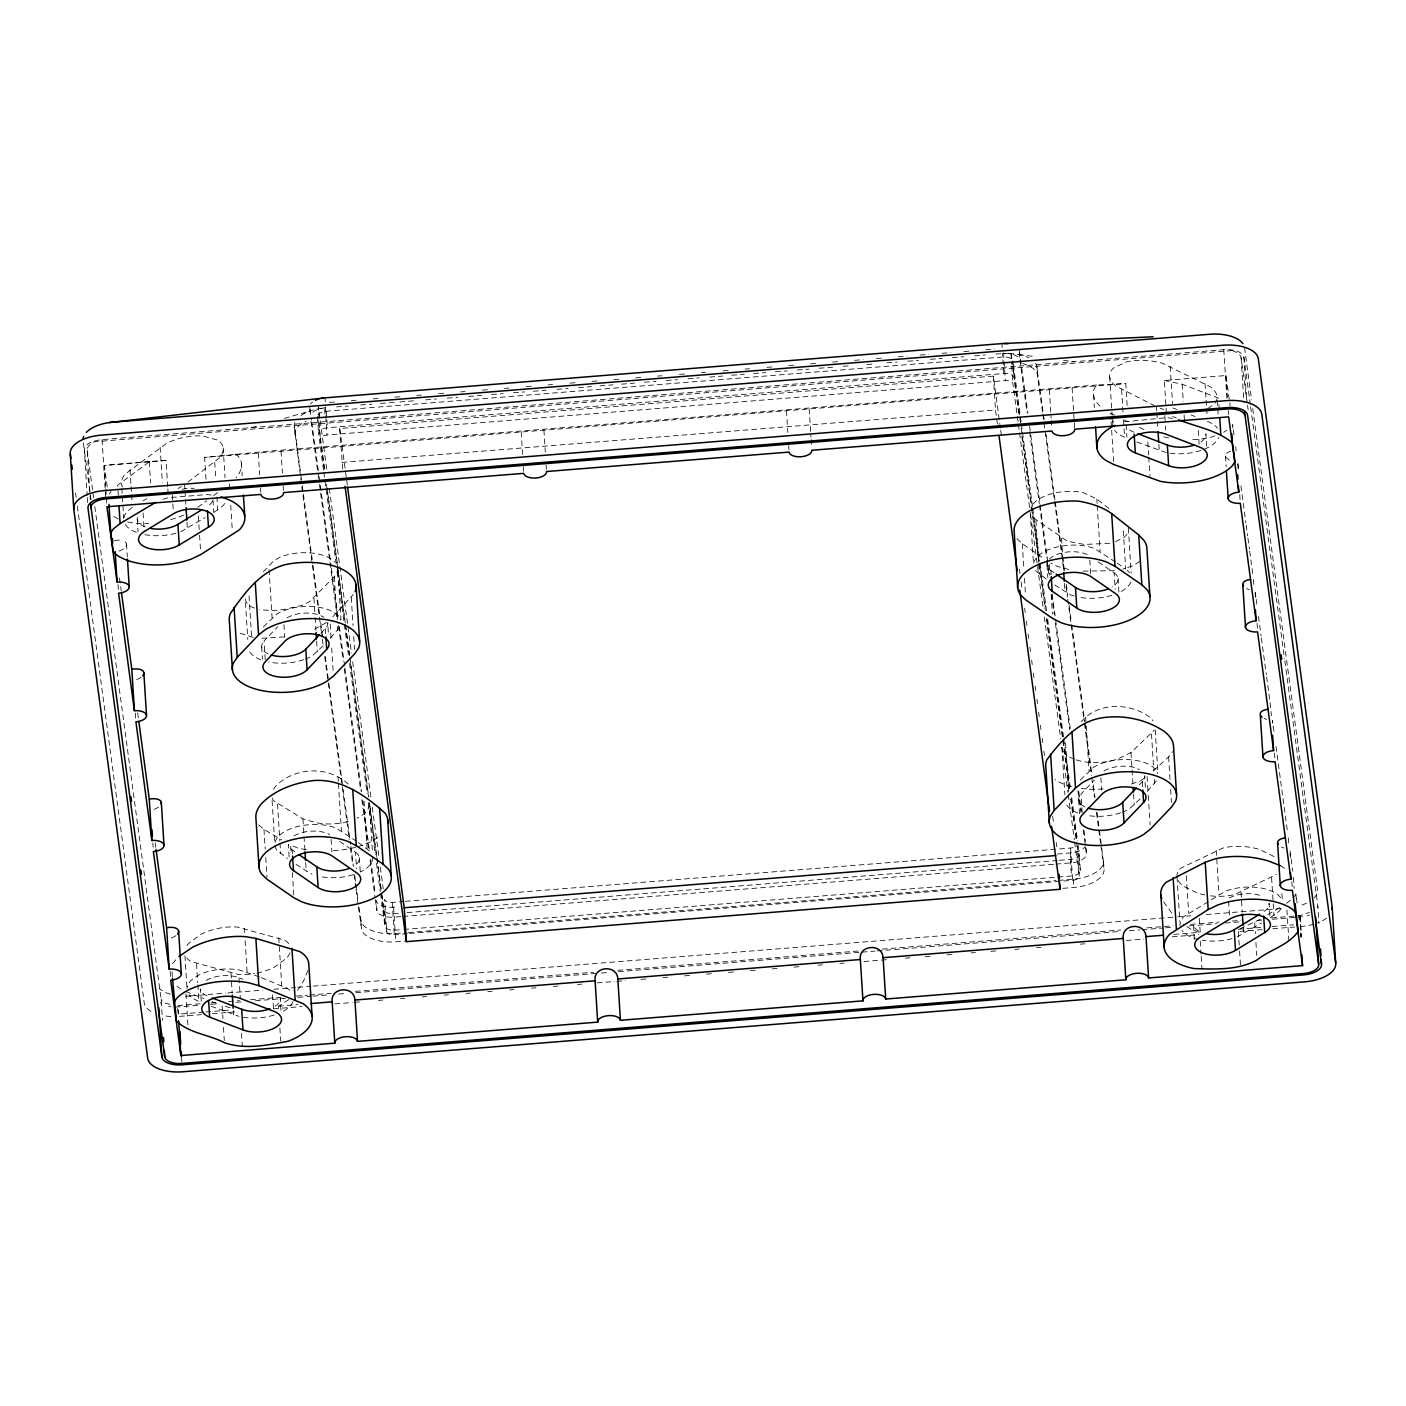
<?xml version="1.0" encoding="UTF-8"?>
<svg xmlns="http://www.w3.org/2000/svg" width="1406" height="1406" viewBox="0 0 1406 1406"><rect width="100%" height="100%" fill="white"/><g stroke="black" fill="none" stroke-linecap="round" stroke-linejoin="round"><path stroke-width="0.75" stroke-dasharray="5 3.75" d="M337.704 567.901L337.089 572.646L334.294 576.829L309.109 601.926L301.921 605.371L283.959 609.466L274.486 610.731L259.548 609.712M109.281 494.156L111.039 491.256M172.516 963.672L177.367 957.925M307.861 970.492L303.573 980.878L297.176 991.125M332.765 616.847L353.205 594.58M330.41 638.183L340.463 626.373M1147.349 791.297L1156.488 780.892M1293.221 898.082L1295.875 894.093L1297.334 904.884M1127.137 405.438L1125.767 383.557L1096.821 385.016L1094.466 388.179A53.569 25.853 5.1 0 0 1102.568 408.338M1153.236 770.91L1168.614 756.955L1172.516 751.683M1076.152 759.855A36.732 18.032 -3.6 0 0 1118.86 758.502L1130.969 752.544L1154.308 730.171M263.414 571.75L273.59 560.924L280.743 556.794A36.732 18.032 -3.6 0 1 334.681 561.961M263.379 626.918L276.929 614A36.732 18.032 -3.6 0 1 314.751 606.759A36.732 18.032 -3.6 0 1 340.744 620.099M265.224 659.625L264.047 641.013L277.615 626.812M320.849 633.368L325.366 628.64A23.304 11.441 -3.6 0 0 327.721 622.717L328.494 635.125M305.295 659.115A36.732 18.032 -3.6 0 0 312.501 655.671L323.134 645.793M1081.302 721.735C1097.647 702.069 1128.948 702.613 1148.79 716.462A36.433 17.575 5.3 0 1 1153.061 720.909M1080.318 780.031L1093.868 767.114A36.732 18.032 -3.6 0 1 1131.689 759.873A36.732 18.032 -3.6 0 1 1157.683 773.212M1082.163 812.738L1081.003 794.126L1094.553 779.943M1139.299 784.917L1142.305 781.771A23.304 11.441 -3.6 0 0 1144.66 775.831L1145.433 788.239M1122.234 812.229A36.732 18.032 -3.6 0 0 1129.44 808.784L1140.073 798.907M288.757 999.631L278.511 1006.151L278.792 1010.527M187.965 482.117L219.512 457.811A36.451 17.874 -12.5 0 0 217.104 439.92L202.921 436.036A37.347 18.313 -12.5 0 0 166.611 443.312L125.222 474.05A36.451 17.874 -12.5 0 0 122.533 486.986M132.392 507.39L127.559 511.186A36.732 18.032 -3.6 0 0 123.798 518.955M214.151 512.171L222.552 506.195A36.732 18.032 -3.6 0 0 224.872 503.155M326.579 622.454L312.642 630.169M1280.62 897.713A36.732 18.032 -3.6 0 0 1225.522 891.158L1183.817 916.571A36.732 18.032 -3.6 0 0 1180.109 925.921M1286.525 903.337L1291.552 899.383M1270.391 917.556L1278.792 911.598A36.732 18.032 -3.6 0 0 1281.868 906.993M167.718 486.722L166.066 460.465L149.757 461.484L117.682 485.158L118.491 497.952M197.807 507.285L206.594 500.782M213.607 495.597L218.861 491.696M1223.677 432.292L1226.823 430.236M1139.791 561.328L1133.482 565.44L1122.832 569.219M1207.877 408.425L1213.237 404.946A36.451 17.575 5.3 0 0 1210.83 387.054L1162.903 363.469A37.347 18.014 5.3 0 0 1126.03 362.045L1113.429 368.091A36.451 17.575 5.3 0 0 1115.837 385.982L1154.554 405.754M1210.513 895.833A37.347 18.014 5.3 0 0 1234.415 894.585L1276.455 874.462M143.113 500.87L146.681 498.691M178.123 488.55L181.374 486.581M180.847 531.626L205.223 517.619M1240.074 928.698L1260.303 919.313M1267.79 914.744L1280.901 906.765M1237.087 937.029L1261.481 923.004M1274.047 856.57L1259.671 849.488A37.347 18.014 5.3 0 0 1222.816 848.082L1180.759 868.187A36.451 17.575 5.3 0 0 1183.167 886.096L1197.543 893.162A37.347 18.014 5.3 0 0 1204.801 894.954M1214.995 435.842L1211.445 437.108A54.869 26.486 5.1 0 1 1190.864 439.691M1131.443 784.038L1140.336 780.892L1147.085 776.481L1148.14 793.353M1115.626 541.591L1124.607 536.828A36.433 17.575 5.3 0 0 1127.717 532.646M1307.299 915.745L1309.461 915.025M162.85 499.288L168.404 497.671L206.963 494.578L214.784 495.51M1124.396 421.835L1166.664 417.67L1172.534 418.373M251.621 427.617L259.811 425.297M284.399 418.338L309.004 411.378M205.997 479.27L204.626 457.372L1125.767 383.557M1114.343 570.66L1082.11 571.152M1109.844 543.226L1084.325 544.474L1067.295 541.169L1032.127 516.933M1096.821 385.016L268.493 451.185L204.626 457.372M1271.534 917.907L1299.952 915.64L1307.844 912.969A16.116 7.768 5.3 0 0 1309.496 912.476M284.293 636.936L259.108 638.447M325.647 407.758L323.731 407.986A16.661 8.172 -3.6 0 0 310.673 415.034M1250.321 404.805L1243.958 357.458C1241.147 349.707 1230.725 349.479 1223.765 349.707L102.058 439.603C95.485 440.412 85.045 442.292 84.36 450.395L87.19 495.404M1057.417 854.022L1072.444 852.757A16.661 8.172 -3.6 0 0 1084.94 846.764M1055.853 864.11L1073.059 862.669A16.661 8.172 -3.6 0 0 1086.416 854.532L1085.784 843.67M1058.226 880.437L1076.838 878.82A33.34 16.362 -3.6 0 0 1103.552 862.546L1099.281 829.118M1062.883 888.364L1077.365 887.098A33.34 16.362 -3.6 0 0 1104.062 870.824L1103.552 860.788M1272.377 919.26L1302.606 916.747M149.757 461.484L104.343 465.421L105.714 487.179M329.338 402.415L335.911 401.888M351.236 400.657L357.792 400.13M373.117 398.9L379.673 398.373M394.998 397.16L401.554 396.633M416.879 395.402L421.255 395.051M438.76 393.645L445.315 393.118M460.641 391.887L465.017 391.536M482.522 390.13L489.077 389.62M504.403 388.39L508.779 388.038M526.283 386.632L532.839 386.105M548.164 384.875L552.54 384.523M570.045 383.117L576.601 382.59M591.926 381.377L598.481 380.85M613.807 379.62L620.362 379.093M635.688 377.863L642.243 377.335M657.569 376.105L661.945 375.754M679.45 374.348L686.023 373.838M701.33 372.608L705.707 372.256M723.211 370.85L729.784 370.323M745.092 369.093L749.468 368.741M766.973 367.335L773.546 366.808M788.854 365.595L795.427 365.068M810.735 363.838L817.308 363.31M832.616 362.08L839.189 361.553M854.496 360.323L863.249 359.62M876.377 358.565L882.95 358.038M898.258 356.825L907.011 356.122M920.139 355.068L928.891 354.365M942.02 353.31L950.772 352.607M963.901 351.553L972.671 350.85M985.799 349.813L994.552 349.11M336.579 406.879L348.213 406.07M360.586 404.963L371.887 404.172M380.499 403.469L397.722 402.098M399.866 401.923L414.928 400.71M425.702 399.849L436.458 398.988M447.213 398.126L457.987 397.265M468.743 396.404L481.66 395.367M491.608 394.471L503.19 393.645M513.436 392.713L524.702 391.923M533.313 391.237L546.231 390.2M556.987 389.339L568.024 388.337M578.516 387.599L591.434 386.58M600.028 385.877L612.946 384.84M621.557 384.154L634.475 383.117M644.458 382.221L656.004 381.395M666.286 380.464L677.516 379.673M688.114 378.706L699.046 377.845M709.802 377.089L722.719 376.052M731.788 375.209L744.249 374.33M753.634 373.469L765.76 372.608M775.462 371.711L787.29 370.868M797.29 369.971L808.819 369.145M819.136 368.214L832.493 367.247M843.161 366.281L851.878 365.595M866.922 364.488L875.534 363.803M886.817 362.783L897.063 362.08M907.819 361.219L918.575 360.358M930.491 359.286L942.248 358.46M952.337 357.546L963.778 356.737M974.534 355.876L985.307 354.997M995.993 354.031L1004.499 353.416A16.661 8.172 -3.6 0 1 1019.157 358.249M317.984 414.788A9.508 4.675 -3.6 0 1 326.35 411.22L1002.794 357.001A9.508 4.675 -3.6 0 1 1012.408 359.708M323.521 470.079L318.547 433.153A9.508 4.675 -3.6 0 1 327.387 427.758L1003.831 373.539A9.508 4.675 -3.6 0 1 1013.919 377.423L1018.893 414.348M342.713 468.919L339.707 428.514L993.392 376.123L1000.404 428.162M324.417 469.112L320.357 439.059A7.135 3.497 -3.6 0 1 327 435.016L1005.325 380.639A7.135 3.497 -3.6 0 1 1012.9 383.557L1018.102 422.204M166.066 460.465L104.343 465.421L107.243 486.986M1166.382 413.294L1164.326 380.464L1226.05 375.525L1230.109 405.719M341.834 462.416L995.518 410.025L997.856 427.371M407.406 933.602L394.278 934.656A7.135 3.497 -3.6 0 1 386.703 931.739L384.682 899.506A7.135 3.497 -3.6 0 0 392.256 902.406L403.188 901.527M405.385 901.351L1070.581 848.046A7.135 3.497 -3.6 0 0 1075.467 846.623M400.798 916.607L392.309 917.239A16.661 8.172 -3.6 0 1 377.072 911.387L376.193 900.525L376.457 901.474A16.661 8.172 -3.6 0 0 391.676 907.309L397.986 906.87M398.39 913.302L394.014 913.654A9.508 4.675 -3.6 0 1 383.908 909.77L381.571 892.388M407.142 912.599L1057.312 860.49M1059.491 860.314L1070.441 859.435A9.508 4.675 -3.6 0 0 1079.281 854.04L1077.822 843.178M402.977 916.448L1053.674 864.286M380.569 893.724L384.945 926.308A9.508 4.675 -3.6 0 0 395.051 930.174L401.624 929.647M403.803 929.471L1071.477 875.973A9.508 4.675 -3.6 0 0 1080.335 870.578L1079.281 854.04M359.092 907.643L361.272 922.037A33.34 16.362 -3.6 0 0 391.729 933.742L406.07 932.705M408.232 932.53L1056.082 880.613M409.603 933.426L1072.602 880.297A7.135 3.497 -3.6 0 0 1079.246 876.237L1077.348 846.148M358.389 906.817L361.781 930.297A33.34 16.362 -3.6 0 0 392.256 942.002L404.577 941.124M190.566 995.94L225.593 993.128M227.79 992.952L262.817 990.14M273.748 989.279L295.647 987.522M297.826 987.346L310.972 986.291M313.151 986.116L1175.592 916.993M1177.789 916.817L1190.917 915.763M1206.243 914.533L1282.852 908.399M200.127 1003.779L178.263 1005.536L178.79 1014.113M211.058 1002.9L215.434 1002.548M228.545 1001.511L239.477 1000.633M250.409 999.754L281.024 997.293M296.332 996.063L307.264 995.202M309.461 995.026L331.324 993.269M355.366 991.335L593.701 972.231M617.761 970.316L860.454 950.86M882.335 949.103L1120.67 929.999M1146.909 927.907L1173.131 925.798M1190.636 924.392L1219.055 922.125M1232.183 921.071L1240.918 920.368M197.684 1005.378L175.961 1007.048M210.496 1004.359L219.037 1003.673M236.138 1002.302L242.535 1001.793M255.365 1000.756L285.277 998.365M298.09 997.329L310.919 996.309M313.046 996.133L328.002 994.938M338.688 994.077L347.229 993.392M355.788 992.706L599.343 973.198M601.487 973.022L610.028 972.337M618.587 971.651L860.015 952.301M862.142 952.126L874.971 951.106M877.098 950.931L1120.67 931.405M1129.229 930.719L1139.897 929.876M1142.041 929.7L1163.412 927.978M1165.539 927.819L1171.954 927.31M1189.054 925.939L1216.823 923.707M1225.364 923.021L1240.32 921.826M1257.421 920.455L1261.692 920.104M203.782 1012.144L178.246 1014.183L177.367 1007.715M205.909 1011.968L229.319 1010.088M278.511 1006.151L297.844 1004.605M1173.905 934.392L1199.669 932.336L1191.726 929.753L1183.167 924.217M1238.211 929.243L1261.621 927.362M1272.272 926.501L1293.555 924.797M179.546 1016.362L201.41 1014.605M212.341 1013.726L236.384 1011.793M273.555 1008.823L301.991 1006.538M334.786 1003.919L352.273 1002.513M354.47 1002.337L361.026 1001.81M378.513 1000.404L382.889 1000.053M400.376 998.664L404.752 998.313M422.239 996.907L426.616 996.555M444.103 995.149L448.479 994.798M465.984 993.409L470.342 993.058M487.847 991.652L492.223 991.3M509.71 989.894L514.086 989.543M531.573 988.137L535.95 987.785M553.437 986.397L557.813 986.045M577.497 984.464L581.856 984.112M597.163 982.882L614.668 981.476M616.847 981.318L625.6 980.615M640.908 979.384L647.463 978.857M662.771 977.627L669.326 977.1M684.634 975.869L691.19 975.36M706.497 974.13L713.053 973.602M728.361 972.372L734.916 971.845M750.224 970.615L756.78 970.087M772.087 968.875L778.66 968.347M793.968 967.117L800.524 966.59M818.011 965.184L822.387 964.832M839.874 963.426L844.25 963.092M863.934 961.511L887.977 959.577M905.482 958.171L909.84 957.82M925.148 956.607L931.703 956.08M947.011 954.85L953.584 954.322M971.071 952.917L975.448 952.565M990.755 951.352L997.311 950.825M1014.798 949.419L1019.174 949.068M1036.661 947.662L1041.038 947.31M1080.406 944.164L1084.764 943.813M1126.311 940.473L1143.816 939.085M1172.235 936.8L1198.474 934.691M1240.022 931.37L1261.885 929.612M1272.817 928.733L1294.68 926.993M1232.113 350.569L94.237 441.765A16.116 7.909 -12.5 0 0 87.19 450.166L90.3 499.464M1164.326 380.464L1182.182 384.225L1218.492 398.162M1018.647 354.505L1035.73 356.72M1063.516 360.323L1074.202 361.694M168.808 1006.45L171.093 1006.801M288.652 943.619A36.451 17.874 -12.5 0 0 284.434 940.034L237.175 927.064A37.347 18.313 -12.5 0 0 200.865 934.357L188.457 943.567A36.451 17.874 -12.5 0 0 185.399 948.611M186.647 957.873A36.451 17.874 -12.5 0 0 190.864 961.476L238.124 974.428A37.347 18.313 -12.5 0 0 254.714 973.532M127.682 522.013L135.433 523.331A54.869 26.925 -12.3 0 0 148.649 523.419M253.291 637.445L238.264 632.682M306.297 849.681L298.547 848.363L290.638 845.129L291.183 853.547M1136.839 442.011L1166.47 452.644A36.732 18.032 -3.6 0 0 1218.65 437.477M1068.788 569.571L1057.084 566.284L1050.721 563.015M259.337 976.871L239.881 970.14A36.732 18.032 -3.6 0 0 187.016 988.471M230.127 1007.75L222.113 1005.483L222.939 1018.629M211.164 1006.239L238.985 1016.362M1172.797 407.933L1176.875 409.498M1191.128 414.981L1195.205 416.545M1172.534 416.545L1176.453 418.039M261.375 977.645L287.492 988.418A36.732 18.032 -3.6 0 1 291.727 992.443M206.19 980.404A23.304 11.441 -3.6 0 1 239.02 977.768L242.939 979.279M185.785 991.546L203.94 998.524M212.025 1001.617L220.092 1004.71M1160.126 408.144L1163.764 409.568M254.451 608.095L251.305 606.812A36.433 17.874 -12.5 0 1 245.242 598.851L247.79 639.466M272.184 797.905A36.433 17.874 -12.5 0 0 273.695 800.752L302.94 818.907L316.561 822.791A36.732 18.032 -3.6 0 0 351.535 820.436M118.28 519.095L112.164 515.51M1114.431 415.174L1110.582 413.294L1110.986 419.691M1124.062 419.884L1127.911 421.765M1139.458 427.424L1145.222 430.254M1207.438 421.238L1213.167 424.173A36.732 18.032 -3.6 0 1 1217.403 428.197M1115.485 561.996L1094.378 548.481A36.732 18.032 -3.6 0 0 1053.99 547.795A36.732 18.032 -3.6 0 0 1033.621 566.143M1054.711 584.914L1070.687 594.896A36.732 18.032 -3.6 0 0 1074.483 596.162M348.284 784.126C328.231 765.426 294.381 766.868 275.488 786.446A36.433 17.874 -12.5 0 0 272.448 791.49M356.773 841.403L335.683 827.87A36.732 18.032 -3.6 0 0 296.736 826.798A36.732 18.032 -3.6 0 0 274.855 843.969M295.998 864.303L311.974 874.304M181.005 989.103L175.399 985.149M258.669 824.918L263.976 829.452L281.762 839.909M1280.304 865.621L1285.91 869.084M1108.842 508.48L1096.821 498.972L1083.042 492.504A36.732 18.032 -3.6 0 0 1030.879 507.671M1117.19 563.173L1125.714 569.043L1123.13 527.988M1098.35 561.978L1114.185 572.875L1115.222 589.413M1016.942 538.639L1022.285 543.7L1043.762 558.498M1047.4 562.066A23.304 11.441 -3.6 0 0 1050.88 570.502L1054.395 572.927M1035.501 570.678L1047.874 580.203M358.477 842.563L370.868 852.106M339.654 841.368L355.49 852.282L356.526 868.82M289.091 856.869L288.3 844.461A23.304 11.441 -3.6 0 0 292.184 849.892L295.699 852.317M274.926 845.533A36.732 18.032 -3.6 0 0 276.806 850.068L287.474 858.433M160.179 1002.601L161.409 1003.603M235.505 454.05L238.686 456.774A53.569 26.275 -12.3 0 1 236.032 477.794M1126.997 570.274L1129.563 572.699M1163.641 901.914L1172.85 914.445M1044.148 419.638L1036.573 365.156A33.34 16.362 -3.6 0 0 1035.449 363.135M1042.531 412.134L1037.083 373.416A33.34 16.362 -3.6 0 0 1022.935 363.662M1244.538 347.669L1251.568 399.884M1252.746 408.584L1317.492 889.436A32.707 16.046 -3.6 0 1 1314.206 897.784M1250.619 406.967L1284.522 658.746M1284.82 660.908L1317.844 906.237L1318.933 923.39M1232.113 350.569A16.116 7.768 5.3 0 1 1241.111 357.686L1247.245 403.241M1247.544 405.403L1248.124 409.744M1234.011 434.682L1232.658 424.577L1232.921 428.953M1235.646 446.792L1236.19 450.834M1238.563 468.479L1237.684 461.959L1238.088 468.479M1240.9 485.896L1244.134 509.833M1244.415 511.995L1245.892 522.874M1246.173 525.053L1247.649 535.932M1247.93 538.111L1249.407 548.99M1249.706 551.17L1252.922 575.107M1255.874 597.058L1254.996 590.573L1255.417 597.111M1256.173 599.202L1257.333 607.831M1258.493 616.461L1261.112 635.881M1261.393 638.043L1264.592 661.769M1264.873 663.931L1266.331 674.722M1266.63 676.866L1269.811 700.61M1270.11 702.754L1271.393 715.759M1273.941 731.243L1272.483 720.364L1272.887 726.884M1275.998 746.463L1279.214 770.4M1279.513 772.579L1282.729 796.517M1283.028 798.678L1286.244 822.615M1286.543 824.795L1287.421 831.315M1290.075 850.999L1290.884 857.062M1291.165 859.066L1292.782 871.193M1298.775 915.658L1299.355 919.981M1046.134 434.419L1054.939 499.851M1055.221 501.96L1062.338 554.737M1062.62 556.846L1064.606 571.609M1066.31 584.281L1067.734 594.826M1069.158 605.388L1071.425 622.278M1071.706 624.387L1084.782 721.471M1085.063 723.598L1091.9 774.249M1093.306 784.794L1095.01 797.466M1097.014 812.246L1099 827.009M1042.83 414.313L1043.709 420.833M1044.008 423.013L1054.254 499.165M1054.553 501.344L1063.92 570.959M1065.976 586.197L1067.435 597.075M1067.734 599.255L1070.95 623.192M1071.249 625.354L1084.149 721.102M1084.43 723.282L1091.46 775.497M1091.759 777.676L1094.395 797.255M1096.452 812.492L1100.547 842.95M1100.845 845.129L1104.062 869.049M1019.35 350.287L1027.839 413.311M1029.596 426.352L1039.842 502.417M1040.124 504.596L1049.491 574.158M1052.127 593.719L1055.344 617.621M1055.642 619.8L1070.282 728.466M1078.754 791.49L1081.39 811.069M1084.026 830.63L1085.485 841.491M1019.965 360.2L1026.995 412.362M1029.631 431.923L1039.298 503.647M1039.579 505.826L1046.609 557.989M1046.908 560.168L1049.245 577.55M1051.583 594.931L1054.219 614.492M1055.379 623.192L1069.72 729.696M1077.927 790.559L1080.845 812.281M1083.182 829.681L1086.416 853.583M1021.072 421.712L1012.882 360.885L1013.919 377.423M1021.371 423.891L1022.25 430.412M1022.531 432.573L1032.479 506.441M1032.777 508.62L1039.79 560.748M1040.089 562.927L1046.521 610.714M1047.698 619.413L1063.498 736.726M1063.78 738.906L1070.212 786.692M1071.688 797.554L1077.541 840.999M1011.16 353.451L1012.601 364.189M1012.9 366.333L1020.984 426.475M1021.283 428.619L1032.32 510.624M1032.619 512.803L1039.649 565.019M1039.93 567.198L1045.8 610.714M1046.978 619.413L1069.702 788.168M1071.144 798.907L1076.627 839.698M1021.828 436.071L1031.178 505.598M1031.477 507.777L1038.788 562.084M1039.087 564.245L1045.22 609.87M1046.398 618.57L1062.479 738.045M1062.778 740.224L1069.509 790.19M1070.669 798.889L1076.24 840.155M1076.521 842.335L1080.335 870.578M1018.401 424.348L1029.667 508.111M1030.545 514.578L1043.147 608.148M1044.307 616.847L1060.722 738.695M1074.307 759.187A36.732 18.032 -3.6 0 1 1061.899 747.394L1067.962 792.492M1068.244 794.636L1074.325 839.734M1074.606 841.878L1079.246 876.237M1000.685 430.341L1001.564 436.844M1019.385 569.114L1019.965 573.455M1021.125 582.137L1022.004 588.639M1024.64 608.148L1025.22 612.489M1026.398 621.171L1026.978 625.512M1028.138 634.176L1028.717 638.517M1029.895 647.182L1030.475 651.523M1031.653 660.205L1032.232 664.546M1033.392 673.21L1033.99 677.551M1035.15 686.216L1035.73 690.557M1036.907 699.239L1037.487 703.58M1038.647 712.244L1039.245 716.585M1040.405 725.25L1040.985 729.591M1042.162 738.273L1042.742 742.614M1043.902 751.279L1044.5 755.62M1052.672 816.341L1053.832 825.006M1056.17 842.352L1056.75 846.693M339.707 428.514L347.3 484.894M326.719 469.094L318.336 406.809L320.357 439.059M329.32 488.409L347.704 624.879M347.985 627.041L351.5 653.157M352.678 661.857L371.079 798.573M372.239 807.167L379.181 858.697M380.341 867.291L383.223 888.768M324.522 468.76L317.51 416.615L318.547 433.153M327.159 488.304L337.405 564.351M337.686 566.513L345.296 622.999M345.595 625.178L349.69 655.583M349.971 657.762L368.706 796.798M369.866 805.497L376.597 855.463M376.896 857.625L381.272 890.209M326.438 484.156L327.299 490.589M327.598 492.75L345.032 622.296M345.331 624.475L349.426 654.932M350.604 663.65L368.477 796.376M376.58 856.588L369.356 802.896L372.467 852.335M376.878 858.732L381.202 890.947M381.501 893.091L386.703 931.739M323.819 472.258L336.104 563.507M337.264 572.189L343.995 622.155M344.294 624.334L348.389 654.739M349.549 663.439L367.107 793.775M368.284 802.475L375.297 854.62M376.474 863.302L380.27 891.545M310.058 409.322L311.517 420.183M311.816 422.362L318.828 474.525M319.127 476.704L320.006 483.225M320.304 485.386L331.131 565.81M331.412 567.989L338.143 617.972M339.321 626.672L344.593 665.794M344.874 667.973L361.57 791.859M362.73 800.559L369.462 850.542M370.639 859.242L375.033 891.843M310.972 421.413L319.162 482.276M319.461 484.455L320.34 490.975M320.621 493.137L338.196 623.543M338.477 625.723L343.169 660.504M344.329 669.203L360.727 790.91M361.887 799.61L368.618 849.593M370.094 860.454L375.068 897.415M375.349 899.594L376.826 910.455M294.856 422.485A33.34 16.362 -3.6 0 0 294.293 424.647L301.956 483.383M302.255 485.509L303.098 491.836M303.38 493.945L312.765 563.595M313.046 565.704L319.865 616.373M320.726 622.7L322.712 637.48M325.261 656.479L328.688 681.805M328.969 683.914L342.888 787.342M343.169 789.451L350.569 844.321M350.85 846.447L353.398 865.428M354.822 875.991L355.683 882.318M355.964 884.427L357.95 899.207M294.293 426.405L301.552 484.719M301.833 486.88L312.097 563.05M312.396 565.212L322.062 637.023M322.343 639.203L323.521 647.902M324.698 656.602L327.914 680.539M328.213 682.718L349.303 839.382M350.481 848.082L352.818 865.481M353.996 874.18L355.753 887.239M356.034 889.418L358.091 904.656M119.492 577.971L121.25 591.03M137.665 712.842L138.526 719.31M155.17 842.897L155.75 847.238M87.19 450.166L93.622 497.882M94.8 506.564L161.092 998.945L162.446 1020.387M83.341 442.925L91.021 499.903M75.555 493.067L76.135 497.408M77.312 506.072L144.203 1002.794A33.287 16.345 -3.6 0 0 152.375 1012.127M1300.146 917.028L1301.358 936.326M1299.952 915.64L1301.306 937.064M1300.48 933.004L1300.761 937.345M1295.875 894.093L1296.156 898.469M1293.467 877.414L1294.153 888.364M1290.075 853.319L1290.339 857.678M1291.85 881.615L1292.255 888.135M1288.3 837.853L1288.704 844.373M1286.929 909.893L1288.863 940.544M1274.539 752.983L1275.084 761.701M1281.956 893.654L1282.36 900.104M1243.958 357.458L1246.507 398.197M1241.111 357.686L1243.941 402.696M1257.052 623.21L1257.474 629.747M1253.502 579.448L1253.924 585.986M1271.586 877.625L1273.977 915.394M1269.899 915.728L1269.108 903.32A23.304 11.441 -3.6 0 1 1263.396 911.896M1239.741 494.596L1240.145 501.116M1226.05 375.525L1227.42 397.283M1228.229 410.324L1228.51 414.682M1223.765 349.707L1226.911 398.267M1225.487 455.983L1226.155 466.651M1254.697 922.74L1255.382 933.672M1255.927 942.424L1256.753 955.57M1218.914 404.717L1219.318 411.29M1217.245 400.482L1217.649 406.932M1217.789 409.093L1218.194 415.543M1241.006 892.265L1242.236 911.984M1243.203 927.31L1243.625 933.883M1205.047 383.469L1205.979 398.162M1206.12 400.253L1206.506 406.545M1206.647 408.654L1207.174 417.037M1238.352 931.422L1239.459 948.945M1239.6 951.124L1240.549 966.449M1206.682 446.212L1205.891 433.804A23.304 11.441 -3.6 0 1 1200.179 442.38M1229.459 915.007L1228.405 898.469A23.304 11.441 -3.6 0 1 1261.235 895.833M1198.281 430.464L1199.177 444.929M1216.225 850.384L1218.984 894.286M1182.182 384.225L1183.272 401.729M1184.098 414.858L1184.52 421.413M1170.179 366.316L1172.516 403.557M1199.336 918.346L1200.249 932.811M1200.214 941.089L1201.04 954.217M1201.181 956.396L1202.007 969.542M1164.818 415.596L1165.346 423.874M1165.469 425.93L1165.732 430.06M1194.397 939.313L1193.483 924.849A23.304 11.441 -3.6 0 0 1201.374 932.336M1186.312 875.885L1188.632 912.793M1156.488 406.703L1156.751 410.886M1156.874 412.977L1157.279 419.252M1157.402 421.343L1157.929 429.709M1158.86 444.331L1159.247 450.605M1177.033 876.957L1179.845 921.668M1168.614 756.955L1170.108 780.805M1170.653 789.469L1171.479 802.492M1147.823 441.941L1148.632 454.823M1148.772 456.985L1149.985 476.318M1155.205 729.872L1157.894 772.632M1151.496 733.967L1153.799 770.716M1154.344 779.363L1154.625 783.687M1126.153 424.735L1126.927 437.143M1148.28 795.462L1150.126 824.953M1121.601 389.55L1123.376 417.775M1123.517 419.955L1123.939 426.457M1124.062 428.637L1124.607 437.319L1118.877 434.366A36.732 18.032 -3.6 0 1 1114.642 430.341M1128.35 528.076L1131.162 572.963M1142.305 781.771L1142.709 787.958M1109.686 376.843L1112.111 415.174M1112.234 417.301L1112.638 423.681M1111.127 421.818L1111.531 428.232M1111.654 430.359L1113.816 464.525M1130.969 752.544L1132.885 783.142M1133.57 794.074L1134.273 804.988M1118.051 578.305L1118.965 592.787M1093.534 394.928L1094.343 407.635M1096.821 498.972L1097.102 503.348M1097.225 505.527L1100.125 551.416M1089.808 560.063L1090.863 576.583M1100.845 777.764L1101.619 790.172M1072.093 387.863L1074.149 420.499M1074.289 422.661L1074.694 429.199M1085.66 717.165L1089.035 770.91M1078.648 800.067L1079.562 814.531M1061.565 538.217L1063.586 570.467M1064.412 583.367L1064.94 591.961M1049.351 389.673L1051.143 417.969M1051.266 420.13L1051.829 428.848M1065.572 742.772L1068.683 792.211M1073.288 879.225L1073.815 887.502M1070.581 848.046L1072.602 880.297M1070.511 852.967L1071.144 862.897M1070.441 859.435L1071.477 875.973M1050.88 570.502L1051.143 574.632M1061.899 747.394L1064.869 794.689M1037.03 366.878L1037.558 375.138M1049.263 564.351L1049.948 575.159M1051.161 594.633L1052.391 614.088M1047.013 565.071L1047.786 577.479M1035.958 520.589L1038.542 561.433M1038.665 563.578L1039.35 574.333M1030.247 512.399L1033.357 561.838M1019.473 352.256L1019.842 358.214M1011.002 353.451L1011.687 364.207M1011.81 366.351L1012.9 383.557M1022.285 543.7L1023.92 569.658M1024.464 578.305L1025.554 595.599M1003.568 352.695L1005.325 380.639M1001.933 343.591L1002.179 347.563M1003.831 373.539L1002.513 353.627L1006.098 353.451A33.34 16.362 -3.6 0 1 1028.946 357.915M993.392 376.123L995.518 410.025M809.188 408.918L810.981 437.213M811.121 439.393L811.666 448.092M786.464 410.745L787.835 432.503M788.643 445.561L788.924 449.902M543.929 430.183L545.3 451.941M546.126 464.999L546.389 469.34M521.187 432.011L522.698 455.948M523.384 466.827L523.665 471.168M393.627 907.222L395.051 930.174M395.314 933.566L395.824 941.827M392.256 902.406L394.278 934.656M383.908 909.77L384.945 926.308M351.272 597.48L353.029 625.6M353.714 636.408L354.523 649.379M364.049 801.156L367.019 848.451M359.356 857.713L360.27 872.177M360.797 920.315L361.324 928.575M337.985 572.207L340.955 619.501M326.35 411.22L327.387 427.758M325.032 397.845L325.278 401.817M325.243 407.072L327 435.016M324.927 414.155L324.54 407.968L320.99 408.355A33.34 16.362 -3.6 0 0 299.812 416.352M334.294 576.829L336.86 617.673M337.405 626.268L337.686 630.573M330.199 624.159L331.148 639.291M331.693 647.938L333.187 671.734M338.038 777.079L338.301 781.385M338.442 783.529L341.412 830.823M325.366 628.64L325.753 634.844M309.759 407.142L310.251 415.086M331.113 839.452L331.886 851.86M313.942 598.13L315.032 615.336M315.155 617.48L315.963 630.38M316.649 641.136L317.317 651.874M281.024 451.256L282.395 473.014M283.221 486.072L283.502 490.413M302.94 818.907L303.907 834.215M304.048 836.394L305.014 851.685M305.7 862.616L306.244 871.351M283.907 624.651L284.68 637.041M292.184 849.892L292.448 854.022M292.378 872.528L293.959 897.801M269.073 569.711L272.096 617.779M258.3 453.084L259.671 474.841M260.479 487.882L260.76 492.241M277.527 804.021L279.829 840.753M279.97 842.915L280.655 853.723M272.096 800.647L274.785 843.407M261.709 646.936L262.483 659.344M278.74 937.714L281.745 985.465M280.989 1010.439L280.216 998.032A23.304 11.441 -3.6 0 1 274.504 1006.608M279.899 1028.032L280.725 1041.161M241.428 463.224L242.219 475.913M263.976 829.452L265.207 848.96M265.752 857.642L266.982 877.151M249.02 595.863L251.604 636.936M272.588 994.692L273.643 1011.23M229.389 483.91L229.793 490.307M230.742 505.264L232.341 530.87M223.167 447.899L225.048 477.706M244.363 928.276L244.626 932.459M245.136 940.825L247.122 972.179M214.714 462.24L215.68 477.425M216.911 496.968L217.719 509.991M213.009 499.991L213.782 512.399M239.02 977.768L240.321 998.436M241.481 1033.322L242.307 1046.451M230.953 973.216L232.183 992.935M233.291 1010.457L233.572 1014.833M198.351 515.879L199.441 533.067M199.564 535.211L200.513 550.256M223.484 1027.382L224.31 1040.51M184.608 484.595L184.871 488.778M185.012 490.87L185.399 497.144M185.539 499.235L185.926 505.51M186.98 522.224L187.367 528.498M172.305 495.14L173.202 509.605M201.251 1001.371L200.46 988.963A23.304 11.441 -3.6 0 0 208.352 996.45M167.859 488.919L168.263 495.492M196.559 963.778L197.736 982.671M197.877 984.762L198.931 1001.547L193.202 998.594A36.732 18.032 -3.6 0 1 188.966 994.569M160.126 447.266L162.34 482.311M184.924 955.641L186.963 987.891M185.926 993.743L188.123 1028.753M149.264 461.766L150.6 482.979M181.497 1056.978L182.095 1064.799M143.096 512.944L144.273 531.556M172.042 971.704L172.463 978.26M170.144 971.511L170.565 978.031M137.243 519.447L138.034 531.855M130.02 469.639L130.934 484.314M131.074 486.423L131.479 492.715M131.602 494.807L132.129 503.19M152.832 842.897L153.113 847.238M126.522 544.052L127.331 556.864M121.847 488.269L122.252 494.719M122.375 496.88L123.728 518.375M135.363 713.106L135.767 719.644M118.034 584.492L118.456 591.012M105.854 489.341L106.803 504.578M102.058 439.603L105.696 497.478M87.33 497.548L87.857 506.125M1317.844 906.237L1317.844 907.468M294.803 434.665L294.803 432.907A33.34 16.362 -3.6 0 1 306.069 421.115M175.82 533.261A36.732 18.032 -3.6 0 1 144.256 534.561M136.294 532.329A36.732 18.032 -3.6 0 1 123.869 520.519M145.134 526.934A23.304 11.441 -3.6 0 1 137.647 516.459M212.482 500.94A23.304 11.441 -3.6 0 1 207.157 506.512M182.182 489.306A23.304 11.441 -3.6 0 1 194.186 488.339M1249.178 589.624A11.564 5.571 5.1 0 1 1246.683 588.657M1168.702 437.899A54.869 26.486 5.1 0 1 1160.952 436.176M1229.371 460.043A11.353 5.483 5.1 0 1 1228.299 452.17A11.564 5.571 5.1 0 1 1230.566 451.379M1266.648 719.397A11.564 5.571 5.1 0 1 1264.152 718.431M1283.977 848.029A11.564 5.571 5.1 0 1 1281.481 847.045M118.877 551.082A11.564 5.677 -12.3 0 0 123.746 548.639A11.353 5.571 -12.3 0 0 122.691 540.783M114.466 540.589A11.564 5.677 -12.3 0 1 122.674 540.625M141.057 677.27A11.564 5.677 -12.3 0 1 133.306 680.469M158.544 807.044A11.564 5.677 -12.3 0 1 153.676 809.487M175.855 935.658A11.564 5.677 -12.3 0 1 170.987 938.101M1049.351 559.149A23.304 11.441 -3.6 0 1 1088.349 555.177M1130.811 581.979A36.732 18.032 -3.6 0 1 1119.035 592.594M1111.935 595.336A36.732 18.032 -3.6 0 1 1078.648 597.146M1114.185 572.875A23.304 11.441 -3.6 0 1 1112.339 586.882M1112.779 425.807A36.732 18.032 -3.6 0 1 1116.469 416.475M1134.027 432.222A23.304 11.441 -3.6 0 1 1127.331 427.617M183.659 515.141A54.869 26.925 -12.3 0 1 170.513 519.693M292.975 1001.705A36.732 18.032 -3.6 0 1 281.182 1012.32M274.1 1015.062A36.732 18.032 -3.6 0 1 240.795 1016.872M289.9 952.881A36.451 17.874 -12.5 0 1 286.859 957.925L274.434 967.152A37.347 18.313 -12.5 0 1 256.613 973.18M369.426 804.46A36.732 18.032 -3.6 0 1 356.948 818.239M287.017 617.867A23.304 11.441 -3.6 0 1 323.837 617.287M268.124 653.808A23.304 11.441 -3.6 0 1 264.047 641.013M303.696 659.695A36.732 18.032 -3.6 0 1 268.704 662.05M260.76 659.818A36.732 18.032 -3.6 0 1 248.686 649.554M294.03 835.885A23.304 11.441 -3.6 0 1 329.654 834.566M355.49 852.282A23.304 11.441 -3.6 0 1 353.644 866.289M372.731 856.641A36.732 18.032 -3.6 0 1 360.34 871.984M353.24 874.725A36.732 18.032 -3.6 0 1 319.935 876.536M377.933 837.238A53.99 26.503 -3.6 0 1 357.774 846.676M355.63 847.273A53.99 26.503 -3.6 0 1 331.412 850.648M1103.165 788.959A53.99 26.503 -3.6 0 1 1081.355 788.485M1071.688 786.675A53.99 26.503 -3.6 0 1 1054.816 779.539M169.968 1004.148A16.116 7.909 -12.5 0 1 161.092 998.945M1103.956 770.98A23.304 11.441 -3.6 0 1 1139.581 769.662M1085.063 806.921A23.304 11.441 -3.6 0 1 1081.003 794.126M1120.635 812.809A36.732 18.032 -3.6 0 1 1087.383 815.48M1077.699 812.932A36.732 18.032 -3.6 0 1 1065.625 802.685M1232.06 938.646A36.732 18.032 -3.6 0 1 1202.235 940.263M1198.387 939.507A36.732 18.032 -3.6 0 1 1181.989 930.456M310.603 404.049A16.661 8.172 -3.6 0 1 312.519 402.046M190.583 995.993A32.707 16.046 -3.6 0 1 182.095 996.081M170.39 994.218A32.707 16.046 -3.6 0 1 159.317 988.436M1326.684 918.013A33.287 16.345 -3.6 0 1 1317.527 922.951M1313.766 924.217A33.287 16.345 -3.6 0 1 1301.235 926.466M170.882 1016.485A33.287 16.345 -3.6 0 1 162.674 1015.519M1306.525 903.162A32.707 16.046 -3.6 0 1 1299.478 905.851"/><path stroke-width="1.5" d="M178.632 931.071L181.321 973.743A11.406 5.606 -3.6 0 1 170.706 980.21L180.847 1055.537L334.786 1043.182L332.185 1001.845C330.199 987.047 354.224 985.342 354.927 1000.035L357.528 1041.371L597.691 1022.127A11.406 5.606 -3.6 0 1 608.306 1015.642A11.406 5.606 -3.6 0 1 620.433 1020.299L862.95 1000.861A11.406 5.606 -3.6 0 1 873.583 994.393A11.406 5.606 -3.6 0 1 885.692 999.033L1125.855 979.789A11.406 5.606 -3.6 0 1 1136.47 973.321A11.406 5.606 -3.6 0 1 1148.597 977.961L1302.536 965.623L1301.851 954.744M597.691 1022.127L595.09 980.79C593.104 965.975 617.111 964.27 617.832 978.963L620.433 1020.299M862.95 1000.861L860.349 959.525C858.363 944.727 882.388 943.004 883.091 957.697L885.692 999.033M1125.855 979.789L1123.253 938.452C1121.267 923.654 1145.275 921.949 1145.995 936.624L1148.597 977.961M355.138 591.68A53.99 26.503 -3.6 0 0 284.926 564.72C260.022 571.574 243.976 593.455 230.25 613.772A53.569 26.275 -12.3 0 0 229.336 620.942L232.429 670.064M220.9 496.968A53.99 26.503 -3.6 0 1 239.319 529.886L200.794 554.544L191.726 558.903A53.99 26.503 -3.6 0 1 116.944 555.159L113.288 551.679L110.758 532.821L113.411 528.832L120.108 523.577L155.556 502.434M237.227 657.287L233.343 663.105A53.99 26.503 -3.6 0 0 262.395 690.697A53.99 26.503 -3.6 0 0 326.754 681.312L333.45 676.058L354.804 653.702L358.671 647.902A53.99 26.503 -3.6 0 0 329.637 620.31A53.99 26.503 -3.6 0 0 265.259 629.695L258.563 634.95L237.227 657.287L234.081 607.427M173.975 1002.337L176.629 998.348A53.99 26.503 -3.6 0 1 248.809 982.829L258.845 985.659L303.116 1003.673A53.99 26.503 -3.6 0 1 288.265 1041.196C267.65 1045.203 244.943 1049.878 224.45 1042.69C209.09 1034.658 189.494 1033.34 176.506 1021.195L172.463 978.26M1176.541 794.056L1173.448 744.934A53.569 25.853 5.1 0 0 1164.414 731.507C1146.382 719.362 1123.306 714.512 1101.865 717.851C1077.541 721.7 1060.563 741.261 1046.749 759.996A53.99 26.503 -3.6 0 0 1045.836 766.955L1049.368 823.178M1054.166 810.418L1050.282 816.218A53.99 26.503 -3.6 0 0 1079.333 843.811A53.99 26.503 -3.6 0 0 1143.693 834.426L1150.407 829.171L1171.743 806.816L1175.609 801.016A53.99 26.503 -3.6 0 0 1146.575 773.423A53.99 26.503 -3.6 0 0 1082.198 782.808L1075.502 788.063L1054.166 810.418L1050.616 754.196M271.165 654.968A23.304 11.441 -3.6 0 0 305.787 649.15L319.338 634.95M326.667 649.308A23.304 11.441 -3.6 0 0 316.086 634.475A23.304 11.441 -3.6 0 0 284.943 641.189L265.347 661.681A23.304 11.441 -3.6 0 0 275.945 676.514A23.304 11.441 -3.6 0 0 307.088 669.818L326.667 649.308L325.893 636.918M1088.103 808.099A23.304 11.441 -3.6 0 0 1122.726 802.264L1136.276 788.081M1143.605 802.439A23.304 11.441 -3.6 0 0 1133.025 787.606A23.304 11.441 -3.6 0 0 1101.882 794.302L1082.286 814.795A23.304 11.441 -3.6 0 0 1092.884 829.628A23.304 11.441 -3.6 0 0 1124.027 822.932L1143.605 802.439L1142.832 790.031M178.913 956.502L192.517 947.275A54.869 26.925 -12.3 0 1 245.909 936.695L255.857 938.4L299.829 951.581A53.569 26.275 -12.3 0 1 308.758 963.321L312.097 1016.257M1295.682 912.441L1292.009 908.961A53.99 26.503 -3.6 0 0 1217.245 905.218L1208.176 909.577L1169.651 934.234A53.99 26.503 -3.6 0 0 1194.169 968.593C1215.012 969.156 1238.159 970.474 1257.034 959.947C1269.899 949.612 1288.617 945.359 1298.213 931.299L1295.119 903.689M1280.304 865.621L1268.528 861.034A54.869 26.486 5.1 0 0 1214.345 859.066L1205.206 862.317L1166.365 882.142A53.569 25.853 5.1 0 0 1161.813 898.487M150.178 528.357A23.304 11.441 -3.6 0 0 177.947 524.315L201.673 509.851M208.457 527.18A23.304 11.441 -3.6 0 0 206.295 511.116A23.304 11.441 -3.6 0 0 173.465 513.752L144.273 531.556A23.304 11.441 -3.6 0 0 146.435 547.602A23.304 11.441 -3.6 0 0 179.247 544.983L208.457 527.18L207.42 510.642M1206.418 933.742A23.304 11.441 -3.6 0 0 1234.204 929.7L1259.741 914.128M1264.697 932.565A23.304 11.441 -3.6 0 0 1262.535 916.501A23.304 11.441 -3.6 0 0 1229.705 919.137L1200.513 936.941A23.304 11.441 -3.6 0 0 1202.675 953.004A23.304 11.441 -3.6 0 0 1235.487 950.368L1264.697 932.565L1263.66 916.027M109.088 422.608L325.032 397.845L1001.933 343.591L1153.219 336.79M113.306 422.134L1209.968 334.241A32.707 16.046 -3.6 0 1 1242.834 343.609M347.581 487.056L404.225 907.766L1055.748 855.551M345.05 486.265L406.369 941.651L1060.054 889.277L1059.667 882.915M310.726 1003.568L332.185 1001.845M354.927 1000.035L595.09 980.79M617.832 978.963L860.349 959.525M883.091 957.697L1123.253 938.452M1145.995 936.624L1163.166 935.254M1178.492 419.726C1196.401 426.932 1217.473 430.218 1232.447 442.925L1234.995 461.783L1232.341 465.755A53.99 26.503 -3.6 0 1 1160.161 481.274L1113.816 464.525L1105.854 460.43A53.99 26.503 -3.6 0 1 1115.099 425.297M1137.946 433.733L1167.349 445.017A23.304 11.441 -3.6 0 0 1193.887 445.175M1135.327 452.89L1168.65 465.685A23.304 11.441 -3.6 0 0 1201.48 463.049A23.304 11.441 -3.6 0 0 1199.318 446.985L1165.996 434.208A23.304 11.441 -3.6 0 0 1133.166 436.827A23.304 11.441 -3.6 0 0 1135.327 452.89L1134.167 434.296M212.271 997.961L241.674 1009.244A23.304 11.441 -3.6 0 0 269.934 1008.805M209.652 1017.118L242.974 1029.913A23.304 11.441 -3.6 0 0 275.804 1027.276A23.304 11.441 -3.6 0 0 273.643 1011.23L240.321 998.436A23.304 11.441 -3.6 0 0 207.49 1001.072A23.304 11.441 -3.6 0 0 209.652 1017.118L208.615 1000.597M1115.011 566.302L1107.049 562.224A53.99 26.503 -3.6 0 0 1041.547 563.244A53.99 26.503 -3.6 0 0 1020.475 594.861L1025.818 599.923L1052.655 618.412L1060.616 622.489A53.99 26.503 -3.6 0 0 1126.118 621.47A53.99 26.503 -3.6 0 0 1147.191 589.87L1141.848 584.791L1115.011 566.302L1111.689 513.629C1101.9 506.67 1090.195 503.12 1078.472 501.134A53.99 26.503 -3.6 0 0 1014.201 531.978L1017.733 588.183M387.704 823.178A53.99 26.503 -3.6 0 0 384.945 813.037C365.138 795.251 340.902 778.116 312.853 780.629C293.995 783.054 274.732 789.926 261.323 803.898A53.569 26.275 -12.3 0 0 255.945 818.468L259.02 867.59M356.298 845.709L348.354 841.614A53.99 26.503 -3.6 0 0 282.852 842.633A53.99 26.503 -3.6 0 0 261.78 874.251L267.122 879.33L293.959 897.801L301.921 901.896A53.99 26.503 -3.6 0 0 367.405 900.877A53.99 26.503 -3.6 0 0 388.478 869.26L383.153 864.198L356.298 845.709L352.765 789.487M1056.152 574.14L1075.502 587.462A23.304 11.441 -3.6 0 0 1107.77 589.079M1052.18 591.17L1076.803 608.13A23.304 11.441 -3.6 0 0 1109.07 609.747A23.304 11.441 -3.6 0 0 1115.485 593.56L1090.863 576.583A23.304 11.441 -3.6 0 0 1058.595 574.984A23.304 11.441 -3.6 0 0 1052.18 591.17L1051.266 576.706M299.214 854.743L316.807 866.852A23.304 11.441 -3.6 0 0 349.075 868.469M293.485 870.56L318.108 887.52A23.304 11.441 -3.6 0 0 350.375 889.137A23.304 11.441 -3.6 0 0 356.79 872.95L332.15 855.99A23.304 11.441 -3.6 0 0 299.882 854.373A23.304 11.441 -3.6 0 0 293.485 870.56L292.571 856.096M1111.689 513.629L1138.702 534.93L1144.08 540.537A53.569 25.853 5.1 0 1 1146.839 547.409L1149.932 596.531M1332.22 907.573L1258.317 358.811A33.287 16.345 -3.6 0 0 1222.974 345.243L101.267 435.139A33.287 16.345 -3.6 0 0 70.3 454.015L73.78 509.411L147.683 1058.191A33.287 16.345 -3.6 0 0 183.026 1071.759L1304.733 981.845A33.287 16.345 -3.6 0 0 1335.7 962.969L1332.22 907.573A33.287 16.345 -3.6 0 1 1332.22 909.717M1335.7 962.969L1261.797 414.19A33.287 16.345 -3.6 0 0 1226.454 400.64L104.765 490.536A33.287 16.345 -3.6 0 0 73.78 509.411M1281.13 654.862L1281.71 659.186M1321.482 964.112L1247.597 415.332A19.016 9.332 -3.6 0 0 1227.403 407.582L105.696 497.478A19.016 9.332 -3.6 0 0 87.998 508.269L161.883 1057.048A19.016 9.332 -3.6 0 0 182.095 1064.799L1303.784 974.903A19.016 9.332 -3.6 0 0 1321.482 964.112L1321.218 959.823M1244.486 411.273L1318.652 964.34A16.169 7.944 -3.6 0 1 1303.608 973.514L181.901 1063.411A16.169 7.944 -3.6 0 1 164.73 1056.82L90.564 503.752M1226.419 470.922L1228.176 498.638A11.406 5.606 -3.6 0 1 1238.791 492.17L1228.651 416.861L1074.694 429.199A11.406 5.606 -3.6 0 1 1064.078 435.667A11.406 5.606 -3.6 0 1 1051.952 431.009L811.789 450.272A11.406 5.606 -3.6 0 1 801.174 456.739A11.406 5.606 -3.6 0 1 789.065 452.082L546.53 471.52A11.406 5.606 -3.6 0 1 535.914 478.005A11.406 5.606 -3.6 0 1 523.788 473.347L283.625 492.592A11.406 5.606 -3.6 0 1 273.01 499.06A11.406 5.606 -3.6 0 1 260.901 494.42L106.944 506.758L117.085 582.066A11.406 5.606 -3.6 0 1 129.211 586.724L127.454 558.99M1242.799 584.597L1245.488 627.269A11.406 5.606 -3.6 0 1 1256.103 620.784L1240.285 503.295A11.406 5.606 -3.6 0 1 1228.176 498.638M1268.036 709.309A11.564 5.571 5.1 0 0 1263.098 710.575A11.353 5.483 5.1 0 0 1260.268 714.371L1262.957 757.043A11.406 5.606 -3.6 0 1 1273.59 750.576L1257.597 631.909A11.406 5.606 -3.6 0 1 1245.488 627.269M1277.597 843.002L1280.286 885.657A11.406 5.606 -3.6 0 1 1290.901 879.189L1275.084 761.701A11.406 5.606 -3.6 0 1 1262.957 757.043M1302.536 965.623L1292.395 890.314A11.406 5.606 -3.6 0 1 1280.286 885.657M999.033 436.036L1017.136 570.485M1019.754 590.01L1049.544 811.209M1051.583 826.376L1060.054 889.277M121.549 593.191L131.812 669.344L134.414 710.698A11.406 5.606 -3.6 0 1 146.523 715.338L143.834 672.683M138.825 721.471L149.282 799.135L151.883 840.472A11.406 5.606 -3.6 0 1 163.992 845.111L161.321 802.457M156.048 849.417L166.593 927.749L169.195 969.086A11.406 5.606 -3.6 0 1 181.321 973.743M134.414 710.698L118.579 593.191A11.406 5.606 -3.6 0 0 129.211 586.724M151.883 840.472L135.907 721.805A11.406 5.606 -3.6 0 0 146.523 715.338M169.195 969.086L153.377 851.597A11.406 5.606 -3.6 0 0 163.992 845.111M131.004 796.886L131.584 801.192M140.864 870.05L141.444 874.356M70.3 454.015L70.88 458.356M71.759 464.859L72.339 469.2M1320.55 949.103L1320.955 955.535M1315.682 917.187L1318.652 964.34M1290.497 872.669L1290.901 879.189M1272.623 735.338L1273.59 750.576M1255.417 609.923L1256.103 620.784M1237.684 474.771L1237.965 479.112M1238.37 485.65L1238.791 492.17M1231.902 434.173L1232.306 440.728M1219.74 417.846L1220.83 435.368M1242.377 914.164L1243.062 925.13M1234.204 929.7L1235.487 950.368M1205.206 862.317L1208.176 909.577M1167.349 445.017L1168.65 465.685M1158.069 431.8L1158.72 442.24M1173.131 877.731L1176.347 928.979M1138.702 534.93L1141.848 584.791M1160.881 895.024L1164.221 947.96M1133.166 787.518L1133.447 791.877M1122.726 802.264L1124.027 822.932M1095.538 426.686L1096.873 447.864M1075.502 587.462L1076.803 608.13M1063.727 572.611L1064.272 581.205M1071.97 731.841L1075.502 788.063M1059.122 874.444L1059.386 878.68M404.225 907.766L406.369 941.651M387.704 819.698L391.237 875.92M379.602 807.975L383.153 864.198M356.052 584.72L359.584 640.943M316.104 632.524L316.508 638.974M305.787 649.15L307.088 669.818M316.807 866.852L318.108 887.52M305.014 851.685L305.559 860.437M291.938 948.347L295.155 999.596M255.259 582.26L258.563 634.95M243.414 494.982L244.749 516.143M255.857 938.4L258.845 985.659M241.674 1009.244L242.974 1029.913M232.324 995.114L233.15 1008.26M186.067 507.601L186.84 520.132M177.947 524.315L179.247 544.983M179.88 1031.248L180.689 1044.113M181.286 1051.934L181.55 1056.222M178.65 1020.721L180.847 1055.537M152.006 829.839L152.428 836.359M163.518 1037.523L163.781 1041.811M164.326 1050.387L164.73 1056.82M158.79 1007.75L161.883 1057.048M119.035 506.494L120.108 523.577M115.169 551.609L117.085 582.066M112.462 538.551L112.744 542.927M108.965 504.367L110.758 532.821M334.786 1043.182A11.406 5.606 -3.6 0 1 345.401 1036.714A11.406 5.606 -3.6 0 1 357.528 1041.371M1262.184 717.218A11.353 5.483 5.1 0 1 1260.866 715.83M1243.379 586.056A11.353 5.483 5.1 0 1 1245.628 580.783A11.564 5.571 5.1 0 1 1250.567 579.536M1278.177 844.444A11.353 5.483 5.1 0 1 1280.427 839.189A11.564 5.571 5.1 0 1 1285.365 837.941M90.845 508.041A16.169 7.944 -3.6 0 1 105.889 498.866L1227.579 408.97A16.169 7.944 -3.6 0 1 1244.749 415.561M131.812 669.344A11.564 5.677 -12.3 0 1 140.002 669.397A11.353 5.571 -12.3 0 1 142.709 675.759M149.282 799.135A11.564 5.677 -12.3 0 1 157.472 799.17A11.353 5.571 -12.3 0 1 161.128 803.968M177.507 934.146A11.353 5.571 -12.3 0 0 174.801 927.802A11.564 5.677 -12.3 0 0 166.593 927.749M1003.866 343.503A16.661 8.172 -3.6 0 1 1008.12 343.714M315.383 400.306A16.661 8.172 -3.6 0 1 318.986 398.935M321.007 398.443A16.661 8.172 -3.6 0 1 323.099 398.056M83.112 438.637A32.707 16.046 -3.6 0 1 83.639 436.51M86.328 432.398A32.707 16.046 -3.6 0 1 113.306 422.081"/></g></svg>
